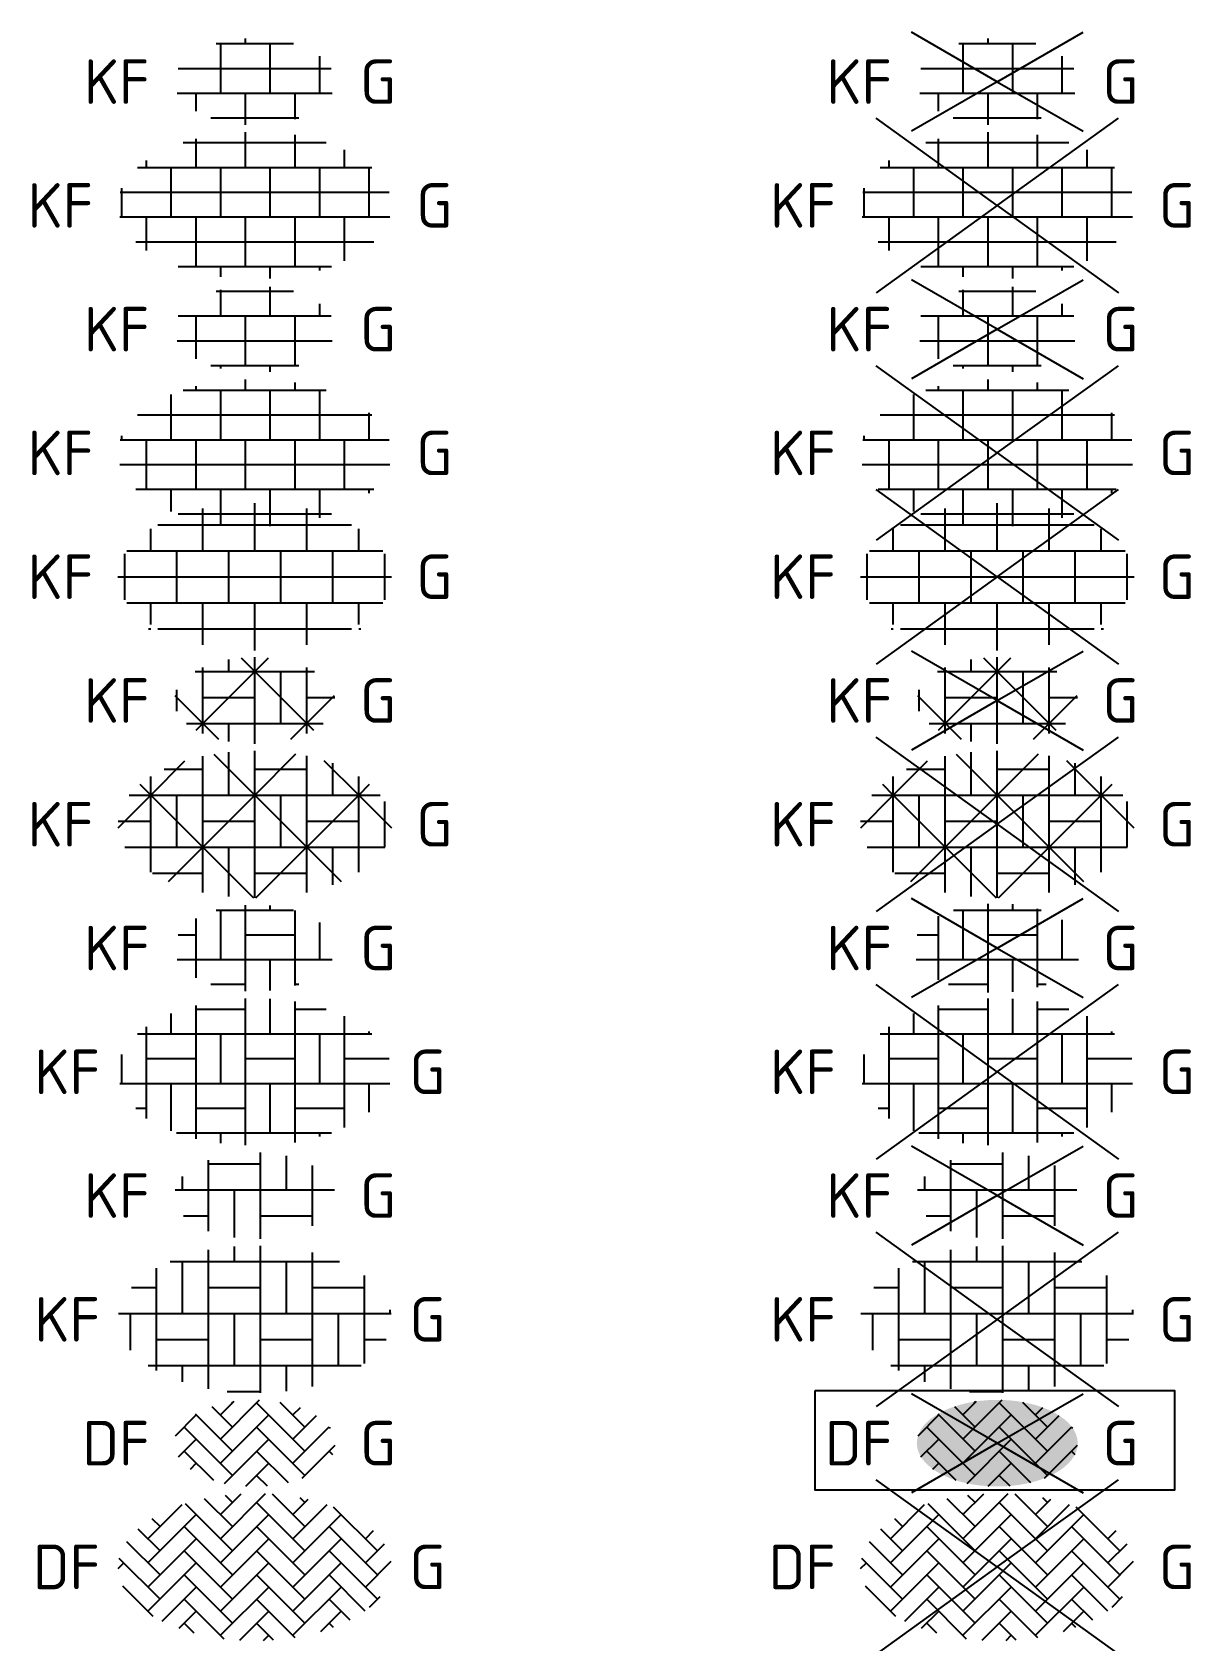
# Model space of a CAD drawing. Header units: metres. Extents: x -77 to 448, y 4806 to 5239.
# Drawn here: x -36.6 to -27.23, y 4880.4 to 4893.4 of the extents above; entities that cross this region are included whole.
import ezdxf
from ezdxf.enums import TextEntityAlignment as Align

# ---------------------------------------------------------------- set-up
doc = ezdxf.new("R2010")
doc.units = ezdxf.units.M
doc.layers.add('V-WE-VH-OPENVERHARDING_STRAATBAKSTEEN-S', color=90, linetype='Continuous', lineweight=25)
doc.styles.add('NLCS-ISO', font='NLCS-ISO.ttf')

# ---------------------------------------------------------------- blocks, each defined once
blk = doc.blocks.new('SVH-BSS_DIKFORMAAT_KEPER-SO')
for p, q in [((-2.043, 2.772), (-0.899, 1.629)), ((-1.387, 1.141), (0.436, 2.964)), ((-1.387, 2.117), (-0.545, 2.959)), ((-1.2, 2.905), (-0.899, 2.605)), ((0.077, 2.605), (2.028, 0.653)), ((0.707, 2.95), (2.028, 1.629)), ((1.54, 2.117), (2.162, 2.738)), ((1.825, 2.808), (2.028, 2.605)), ((-4.314, 1.141), (-2.935, 2.521)), ((-4.314, 0.165), (-2.363, 2.117)), ((-4.157, 1.959), (-3.827, 1.629)), ((-2.808, 2.562), (-0.899, 0.653)), ((-1.387, 0.165), (0.565, 2.117)), ((1.54, 1.141), (2.924, 2.524)), ((1.54, 0.165), (3.492, 2.117)), ((3.173, 2.435), (4.956, 0.653)), ((-4.72, 1.546), (-3.827, 0.653)), ((-2.851, 1.629), (-0.899, -0.323)), ((0.077, 1.629), (2.028, -0.323)), ((3.004, 1.629), (4.956, -0.323)), ((4.468, 1.141), (4.8, 1.473)), ((-5.182, 1.032), (-3.827, -0.323)), ((-4.314, -0.811), (-2.363, 1.141)), ((-2.851, 0.653), (-0.899, -1.299)), ((-1.387, -0.811), (0.565, 1.141)), ((0.077, 0.653), (2.028, -1.299)), ((1.54, -0.811), (3.492, 1.141)), ((3.004, 0.653), (4.956, -1.299)), ((4.468, 0.165), (5.242, 0.939)), ((-5.524, -0.068), (-5.29, 0.165)), ((-5.485, 0.359), (-3.827, -1.299)), ((-4.314, -1.787), (-2.363, 0.165)), ((-1.387, -1.787), (0.565, 0.165)), ((1.54, -1.787), (3.492, 0.165)), ((4.468, -0.811), (5.508, 0.23)), ((-2.851, -0.323), (-0.899, -2.275)), ((0.077, -0.323), (2.028, -2.275)), ((3.004, -0.323), (4.447, -1.766)), ((-5.342, -0.759), (-4.117, -1.984)), ((-5.307, -0.828), (-5.29, -0.811)), ((-3.741, -2.189), (-2.363, -0.811)), ((-2.851, -1.299), (-1.25, -2.899)), ((-1.387, -2.762), (0.565, -0.811)), ((0.077, -1.299), (1.626, -2.848)), ((1.54, -2.762), (3.492, -0.811)), ((3.004, -1.299), (3.843, -2.137)), ((4.636, -1.618), (5.061, -1.194)), ((-3.055, -2.479), (-2.363, -1.787)), ((-0.605, -2.956), (0.565, -1.787)), ((2.676, -2.603), (3.492, -1.787)), ((-2.851, -2.275), (-2.462, -2.663)), ((0.077, -2.275), (0.749, -2.947)), ((3.004, -2.275), (3.167, -2.438)), ((0.36, -2.967), (0.565, -2.762))]:
    blk.add_line(p, q)
at = {"style": 'NLCS-ISO'}
blk.add_attdef('FORMAAT', text='', height=1.8, dxfattribs=at).set_placement((-6.25, 0), align=Align.MIDDLE_RIGHT)
blk.add_attdef('KLEUR', text='', height=1.8, dxfattribs=at).set_placement((6.25, 0), align=Align.MIDDLE_LEFT)
at = {"style": 'NLCS-ISO', "flags": 1}
blk.add_attdef('FUNCTIE', text='', height=1.8, dxfattribs=at).set_placement((0, -3.5), align=Align.TOP_CENTER)
blk = doc.blocks.new('SVH-BSS_DIKFORMAAT_KEPER_KL-SO')
for p, q in [((-1.728, 1.482), (-0.899, 0.653)), ((-1.387, 0.165), (0.195, 1.747)), ((-1.387, 1.141), (-0.837, 1.691)), ((-0.945, 1.674), (-0.899, 1.629)), ((0.077, 1.629), (2.028, -0.323)), ((1.02, 1.662), (2.028, 0.653)), ((1.54, 1.141), (1.842, 1.442)), ((-3.201, 0.303), (-2.363, 1.141)), ((-2.851, 0.653), (-0.899, -1.299)), ((-2.401, 1.179), (-0.899, -0.323)), ((-1.387, -0.811), (0.565, 1.141)), ((0.077, 0.653), (2.028, -1.299)), ((1.54, 0.165), (2.496, 1.121)), ((1.54, -0.811), (3.011, 0.659)), ((3.004, 0.653), (3.044, 0.613)), ((-3.082, -0.555), (-2.363, 0.165)), ((-1.222, -1.622), (0.565, 0.165)), ((-2.851, -0.323), (-1.673, -1.5)), ((0.077, -0.323), (1.347, -1.593)), ((1.912, -1.415), (3.247, -0.08)), ((3.004, -0.323), (3.138, -0.456)), ((-2.601, -1.049), (-2.363, -0.811)), ((-0.364, -1.739), (0.565, -0.811)), ((0.077, -1.299), (0.507, -1.729))]:
    blk.add_line(p, q)
at = {"style": 'NLCS-ISO'}
blk.add_attdef('FORMAAT', text='', height=1.8, dxfattribs=at).set_placement((-4.25, 0), align=Align.MIDDLE_RIGHT)
blk.add_attdef('KLEUR', text='', height=1.8, dxfattribs=at).set_placement((4.25, 0), align=Align.MIDDLE_LEFT)
at = {"style": 'NLCS-ISO', "flags": 1}
blk.add_attdef('FUNCTIE', text='', height=1.8, dxfattribs=at).set_placement((0, -2.75), align=Align.TOP_CENTER)
blk = doc.blocks.new('SVH-BSS_KEIFORMAAT_BLOK_01-SO')
for p, q in [((-1.872, -2.799), (-1.872, 2.806)), ((-0.822, 2.336), (-0.822, 2.941)), ((0.228, -2.97), (0.228, 2.97)), ((2.328, -2.709), (2.328, 2.698)), ((-3.972, -2.068), (-3.972, 2.068)), ((-3.422, 2.336), (3.422, 2.336)), ((-2.922, 0.236), (-2.922, 2.336)), ((1.278, 0.236), (1.278, 2.336)), ((3.378, 2.336), (3.378, 2.354)), ((4.428, -1.779), (4.428, 1.779)), ((-4.983, 1.286), (-3.972, 1.286)), ((-1.872, 1.286), (0.228, 1.286)), ((2.328, 1.286), (4.428, 1.286)), ((-5.508, 0.236), (5.508, 0.236)), ((-5.022, -1.241), (-5.022, 0.236)), ((-0.822, -1.864), (-0.822, 0.236)), ((3.378, -1.864), (3.378, 0.236)), ((5.478, 0.236), (5.478, 0.386)), ((-3.972, -0.814), (-1.872, -0.814)), ((0.228, -0.814), (2.328, -0.814)), ((4.428, -0.814), (5.314, -0.814)), ((-4.305, -1.864), (4.305, -1.864)), ((-2.922, -2.525), (-2.922, -1.864)), ((1.278, -2.896), (1.278, -1.864)), ((-1.116, -2.914), (0.228, -2.914))]:
    blk.add_line(p, q)
at = {"style": 'NLCS-ISO'}
blk.add_attdef('FORMAAT', text='', height=1.8, dxfattribs=at).set_placement((-6.25, 0), align=Align.MIDDLE_RIGHT)
blk.add_attdef('KLEUR', text='', height=1.8, dxfattribs=at).set_placement((6.25, 0), align=Align.MIDDLE_LEFT)
at = {"style": 'NLCS-ISO', "flags": 1}
blk.add_attdef('FUNCTIE', text='', height=1.8, dxfattribs=at).set_placement((0, -3.5), align=Align.TOP_CENTER)
blk = doc.blocks.new('SVH-BSS_KEIFORMAAT_BLOK_01_KL-SO')
for p, q in [((-1.872, -1.431), (-1.872, 1.431)), ((0.228, -1.746), (0.228, 1.746)), ((1.278, 0.236), (1.278, 1.609)), ((-2.922, 0.236), (-2.922, 0.767)), ((-1.872, 1.286), (0.228, 1.286)), ((2.328, -1.221), (2.328, 1.221)), ((-3.22, 0.236), (3.22, 0.236)), ((-0.822, -1.693), (-0.822, 0.236)), ((-2.877, -0.814), (-1.872, -0.814)), ((0.228, -0.814), (2.328, -0.814))]:
    blk.add_line(p, q)
at = {"style": 'NLCS-ISO'}
blk.add_attdef('FORMAAT', text='', height=1.8, dxfattribs=at).set_placement((-4.25, 0), align=Align.MIDDLE_RIGHT)
blk.add_attdef('KLEUR', text='', height=1.8, dxfattribs=at).set_placement((4.25, 0), align=Align.MIDDLE_LEFT)
at = {"style": 'NLCS-ISO', "flags": 1}
blk.add_attdef('FUNCTIE', text='', height=1.8, dxfattribs=at).set_placement((0, -2.75), align=Align.TOP_CENTER)
blk = doc.blocks.new('SVH-BSS_KEIFORMAAT_BLOK_02-SO')
for p, q in [((-2.372, -2.699), (-2.372, 2.687)), ((-0.372, -2.966), (-0.372, 2.966)), ((0.628, 1.536), (0.628, 2.954)), ((1.628, -2.847), (1.628, 2.843)), ((-3.372, 1.536), (-3.372, 2.357)), ((-2.372, 2.536), (-0.372, 2.536)), ((1.628, 2.536), (2.89, 2.536)), ((3.628, -2.244), (3.628, 2.244)), ((-4.732, 1.536), (4.732, 1.536)), ((-4.372, -1.887), (-4.372, 1.819)), ((-1.372, -0.464), (-1.372, 1.536)), ((2.628, -0.464), (2.628, 1.536)), ((4.628, 1.536), (4.628, 1.625)), ((-5.372, -0.464), (-5.372, 0.696)), ((-4.372, 0.536), (-2.372, 0.536)), ((-0.372, 0.536), (1.628, 0.536)), ((3.628, 0.536), (5.435, 0.536)), ((-5.457, -0.464), (5.457, -0.464)), ((-3.372, -2.387), (-3.372, -0.464)), ((0.628, -2.464), (0.628, -0.464)), ((4.628, -1.625), (4.628, -0.464)), ((-4.809, -1.464), (-4.372, -1.464)), ((-2.372, -1.464), (-0.372, -1.464)), ((1.628, -1.464), (3.628, -1.464)), ((-3.164, -2.464), (3.095, -2.464)), ((-1.372, -2.884), (-1.372, -2.464)), ((2.628, -2.617), (2.628, -2.464))]:
    blk.add_line(p, q)
at = {"style": 'NLCS-ISO'}
blk.add_attdef('FORMAAT', text='', height=1.8, dxfattribs=at).set_placement((-6.25, 0), align=Align.MIDDLE_RIGHT)
blk.add_attdef('KLEUR', text='', height=1.8, dxfattribs=at).set_placement((6.25, 0), align=Align.MIDDLE_LEFT)
at = {"style": 'NLCS-ISO', "flags": 1}
blk.add_attdef('FUNCTIE', text='', height=1.8, dxfattribs=at).set_placement((0, -3.975), align=Align.TOP_CENTER)
blk = doc.blocks.new('SVH-BSS_KEIFORMAAT_BLOK_02_KL-SO')
for p, q in [((-1.559, 1.536), (1.559, 1.536)), ((-1.372, -0.464), (-1.372, 1.536)), ((-0.372, -1.739), (-0.372, 1.739)), ((0.628, 1.536), (0.628, 1.717)), ((1.628, -1.514), (1.628, 1.514)), ((-2.372, -1.197), (-2.372, 1.197)), ((2.628, -0.464), (2.628, 1.029)), ((-3.094, 0.536), (-2.372, 0.536)), ((-0.372, 0.536), (1.628, 0.536)), ((-3.133, -0.464), (3.133, -0.464)), ((0.628, -1.717), (0.628, -0.464)), ((-1.779, -1.464), (-0.372, -1.464)), ((1.628, -1.464), (1.779, -1.464))]:
    blk.add_line(p, q)
at = {"style": 'NLCS-ISO'}
blk.add_attdef('FORMAAT', text='', height=1.8, dxfattribs=at).set_placement((-4.25, 0), align=Align.MIDDLE_RIGHT)
blk.add_attdef('KLEUR', text='', height=1.8, dxfattribs=at).set_placement((4.25, 0), align=Align.MIDDLE_LEFT)
at = {"style": 'NLCS-ISO', "flags": 1}
blk.add_attdef('FUNCTIE', text='', height=1.8, dxfattribs=at).set_placement((0, -2.75), align=Align.TOP_CENTER)
blk = doc.blocks.new('SVH-BSS_KEIFORMAAT_BLOK_STREEP-SO')
for p, q in [((-2.1, 1.178), (-2.1, 2.752)), ((-1.659, 2.838), (0, 1.178)), ((-1.05, 1.178), (-1.05, 2.921)), ((0, 1.178), (0, 2.975)), ((0, 1.178), (1.665, 2.843)), ((2.1, 1.178), (2.1, 2.763)), ((-4.2, 1.178), (-2.82, 2.558)), ((-3.661, 2.228), (-2.1, 2.228)), ((0, 2.228), (2.1, 2.228)), ((2.797, 2.581), (4.2, 1.178)), ((3.15, 1.178), (3.15, 2.466)), ((-4.638, 1.616), (-4.2, 1.178)), ((-4.2, 1.178), (-4.2, 1.933)), ((4.2, 1.178), (4.2, 1.933)), ((4.2, 1.178), (4.638, 1.616)), ((-5.519, -0.141), (-4.2, 1.178)), ((-5.073, 1.178), (-4.2, 1.178)), ((-4.2, -1.933), (-4.2, 1.178)), ((-4.2, 1.178), (-0.047, -2.975)), ((-4.2, 1.178), (0, 1.178)), ((-3.486, -2.308), (0, 1.178)), ((-3.15, -0.922), (-3.15, 1.178)), ((-2.1, -2.752), (-2.1, 1.178)), ((0, -2.975), (0, 1.178)), ((0, 1.178), (3.486, -2.308)), ((0, 1.178), (4.2, 1.178)), ((0.047, -2.975), (4.2, 1.178)), ((1.05, -0.922), (1.05, 1.178)), ((2.1, -2.752), (2.1, 1.178)), ((4.2, -1.933), (4.2, 1.178)), ((4.2, 1.178), (5.519, -0.141)), ((4.2, 1.178), (5.073, 1.178)), ((5.25, -0.922), (5.25, 0.927)), ((-5.52, 0.128), (-4.2, 0.128)), ((-2.1, 0.128), (0, 0.128)), ((2.1, 0.128), (4.2, 0.128)), ((-5.253, -0.922), (-4.2, -0.922)), ((-5.25, -0.927), (-5.25, -0.922)), ((-4.2, -0.922), (0, -0.922)), ((-1.05, -2.921), (-1.05, -0.922)), ((0, -0.922), (4.2, -0.922)), ((3.15, -2.444), (3.15, -0.922)), ((4.2, -0.922), (5.253, -0.922)), ((-4.137, -1.972), (-2.1, -1.972)), ((0, -1.972), (2.1, -1.972))]:
    blk.add_line(p, q)
at = {"style": 'NLCS-ISO'}
blk.add_attdef('FORMAAT', text='', height=1.8, dxfattribs=at).set_placement((-6.525, 0), align=Align.MIDDLE_RIGHT)
blk.add_attdef('KLEUR', text='', height=1.8, dxfattribs=at).set_placement((6.525, 0), align=Align.MIDDLE_LEFT)
at = {"style": 'NLCS-ISO', "flags": 1}
blk.add_attdef('FUNCTIE', text='', height=1.8, dxfattribs=at).set_placement((0, -3.975), align=Align.TOP_CENTER)
blk = doc.blocks.new('SVH-BSS_KEIFORMAAT_BLOK_STREEP_KL-SO')
for p, q in [((-2.1, 1.174), (-2.1, 1.336)), ((-1.05, 1.174), (-1.05, 1.656)), ((-0.552, 1.726), (0, 1.174)), ((0, 1.174), (0, 1.75)), ((0, 1.174), (0.552, 1.726)), ((2.1, 1.174), (2.1, 1.336)), ((-2.409, 1.174), (0, 1.174)), ((-2.371, -1.197), (0, 1.174)), ((-2.1, -1.336), (-2.1, 1.174)), ((0, -1.75), (0, 1.174)), ((0, 1.174), (2.371, -1.197)), ((0, 1.174), (2.409, 1.174)), ((1.05, -0.926), (1.05, 1.174)), ((2.1, -1.336), (2.1, 1.174)), ((-3.228, 0.203), (-1.463, -1.563)), ((-3.15, -0.431), (-3.15, 0.431)), ((-2.1, 0.124), (0, 0.124)), ((1.463, -1.563), (3.228, 0.203)), ((2.1, 0.124), (3.242, 0.124)), ((-2.758, -0.926), (0, -0.926)), ((-1.05, -1.656), (-1.05, -0.926)), ((0, -0.926), (2.758, -0.926))]:
    blk.add_line(p, q)
at = {"style": 'NLCS-ISO'}
blk.add_attdef('FORMAAT', text='', height=1.8, dxfattribs=at).set_placement((-4.25, 0), align=Align.MIDDLE_RIGHT)
blk.add_attdef('KLEUR', text='', height=1.8, dxfattribs=at).set_placement((4.25, 0), align=Align.MIDDLE_LEFT)
at = {"style": 'NLCS-ISO', "flags": 1}
blk.add_attdef('FUNCTIE', text='', height=1.8, dxfattribs=at).set_placement((0, -2.75), align=Align.TOP_CENTER)
blk = doc.blocks.new('SVH-BSS_KEIFORMAAT_DUBBEL-SO')
for p, q in [((-2.1, 1.05), (-2.1, 2.752)), ((0, 1.05), (0, 2.975)), ((2.1, 1.05), (2.1, 2.752)), ((-3.914, 2.1), (0, 2.1)), ((0, 2.1), (3.914, 2.1)), ((-4.2, 1.05), (-4.2, 1.933)), ((4.2, 1.05), (4.2, 1.933)), ((-5.25, -0.927), (-5.25, 0.927)), ((-5.169, 1.05), (-4.2, 1.05)), ((-4.2, 1.05), (0, 1.05)), ((-3.15, -1.05), (-3.15, 1.05)), ((-1.05, -1.05), (-1.05, 1.05)), ((0, 1.05), (4.2, 1.05)), ((1.05, -1.05), (1.05, 1.05)), ((3.15, -1.05), (3.15, 1.05)), ((4.2, 1.05), (5.169, 1.05)), ((5.25, -0.927), (5.25, 0.927)), ((-5.525, 0), (-4.2, 0)), ((-4.2, 0), (0, 0)), ((0, 0), (4.2, 0)), ((4.2, 0), (5.525, 0)), ((-5.169, -1.05), (-4.2, -1.05)), ((-4.2, -1.933), (-4.2, -1.05)), ((-4.2, -1.05), (0, -1.05)), ((-2.1, -2.752), (-2.1, -1.05)), ((0, -2.975), (0, -1.05)), ((0, -1.05), (4.2, -1.05)), ((2.1, -2.752), (2.1, -1.05)), ((4.2, -1.933), (4.2, -1.05)), ((4.2, -1.05), (5.169, -1.05)), ((-4.29, -2.1), (-4.2, -2.1)), ((-3.914, -2.1), (0, -2.1)), ((0, -2.1), (3.914, -2.1)), ((4.2, -2.1), (4.292, -2.1))]:
    blk.add_line(p, q)
at = {"style": 'NLCS-ISO'}
blk.add_attdef('FORMAAT', text='', height=1.8, dxfattribs=at).set_placement((-6.525, 0), align=Align.MIDDLE_RIGHT)
blk.add_attdef('KLEUR', text='', height=1.8, dxfattribs=at).set_placement((6.525, 0), align=Align.MIDDLE_LEFT)
at = {"style": 'NLCS-ISO', "flags": 1}
blk.add_attdef('FUNCTIE', text='', height=1.8, dxfattribs=at).set_placement((0, -3.975), align=Align.TOP_CENTER)
blk = doc.blocks.new('SVH-BSS_KEIFORMAAT_DUBBEL_01-SO')
for p, q in [((-2.372, 2.536), (-2.372, 2.699)), ((-0.372, 2.536), (-0.372, 2.966)), ((1.628, 2.536), (1.628, 2.847)), ((-3.372, 0.536), (-3.372, 2.357)), ((-2.89, 2.536), (2.89, 2.536)), ((-1.372, 0.536), (-1.372, 2.536)), ((0.628, 0.536), (0.628, 2.536)), ((2.628, 0.536), (2.628, 2.536)), ((-4.732, 1.536), (4.732, 1.536)), ((4.628, 0.536), (4.628, 1.625)), ((-5.372, 0.536), (-5.372, 0.696)), ((-5.435, 0.536), (5.435, 0.536)), ((-4.372, -1.464), (-4.372, 0.536)), ((-2.372, -1.464), (-2.372, 0.536)), ((-0.372, -1.464), (-0.372, 0.536)), ((1.628, -1.464), (1.628, 0.536)), ((3.628, -1.464), (3.628, 0.536)), ((-5.457, -0.464), (5.457, -0.464)), ((-4.809, -1.464), (4.809, -1.464)), ((-3.372, -2.357), (-3.372, -1.464)), ((-1.372, -2.884), (-1.372, -1.464)), ((0.628, -2.954), (0.628, -1.464)), ((2.628, -2.617), (2.628, -1.464)), ((4.628, -1.625), (4.628, -1.464)), ((-3.095, -2.464), (3.095, -2.464))]:
    blk.add_line(p, q)
at = {"style": 'NLCS-ISO'}
blk.add_attdef('FORMAAT', text='', height=1.8, dxfattribs=at).set_placement((-6.525, 0), align=Align.MIDDLE_RIGHT)
blk.add_attdef('KLEUR', text='', height=1.8, dxfattribs=at).set_placement((6.525, 0), align=Align.MIDDLE_LEFT)
at = {"style": 'NLCS-ISO', "flags": 1}
blk.add_attdef('FUNCTIE', text='', height=1.8, dxfattribs=at).set_placement((0, -3.975), align=Align.TOP_CENTER)
blk = doc.blocks.new('SVH-BSS_KEIFORMAAT_DUBBEL_01_KL-SO')
for p, q in [((-1.559, 1.536), (1.559, 1.536)), ((-1.372, 0.536), (-1.372, 1.587)), ((0.628, 0.536), (0.628, 1.717)), ((2.628, 0.536), (2.628, 1.029)), ((-3.094, 0.536), (3.094, 0.536)), ((-2.372, -1.197), (-2.372, 0.536)), ((-0.372, -1.464), (-0.372, 0.536)), ((1.628, -1.464), (1.628, 0.536)), ((-3.133, -0.464), (3.133, -0.464)), ((-1.779, -1.464), (1.779, -1.464)), ((-1.372, -1.587), (-1.372, -1.464)), ((0.628, -1.717), (0.628, -1.464))]:
    blk.add_line(p, q)
at = {"style": 'NLCS-ISO'}
blk.add_attdef('FORMAAT', text='', height=1.8, dxfattribs=at).set_placement((-4.25, 0), align=Align.MIDDLE_RIGHT)
blk.add_attdef('KLEUR', text='', height=1.8, dxfattribs=at).set_placement((4.25, 0), align=Align.MIDDLE_LEFT)
at = {"style": 'NLCS-ISO', "flags": 1}
blk.add_attdef('FUNCTIE', text='', height=1.8, dxfattribs=at).set_placement((0, -2.75), align=Align.TOP_CENTER)
blk = doc.blocks.new('SVH-BSS_KEIFORMAAT_DUBBEL_02-SO')
for p, q in [((-2.372, 1.536), (-2.372, 2.687)), ((-0.372, 1.536), (-0.372, 2.966)), ((1.628, 1.536), (1.628, 2.847)), ((-2.89, 2.536), (2.89, 2.536)), ((3.628, 1.536), (3.628, 2.244)), ((-4.732, 1.536), (4.732, 1.536)), ((-4.372, 1.536), (-4.372, 1.819)), ((-3.372, -0.464), (-3.372, 1.536)), ((-1.372, -0.464), (-1.372, 1.536)), ((0.628, -0.464), (0.628, 1.536)), ((2.628, -0.464), (2.628, 1.536)), ((4.628, -0.464), (4.628, 1.536)), ((-5.372, -0.464), (-5.372, 0.696)), ((-5.435, 0.536), (5.435, 0.536)), ((-5.457, -0.464), (5.457, -0.464)), ((-4.372, -1.819), (-4.372, -0.464)), ((-2.372, -2.464), (-2.372, -0.464)), ((-0.372, -2.464), (-0.372, -0.464)), ((1.628, -2.464), (1.628, -0.464)), ((3.628, -2.244), (3.628, -0.464)), ((-4.809, -1.464), (4.809, -1.464)), ((-3.095, -2.464), (3.095, -2.464)), ((-1.372, -2.884), (-1.372, -2.464)), ((0.628, -2.954), (0.628, -2.464)), ((2.628, -2.633), (2.628, -2.464))]:
    blk.add_line(p, q)
at = {"style": 'NLCS-ISO'}
blk.add_attdef('FORMAAT', text='', height=1.8, dxfattribs=at).set_placement((-6.525, 0), align=Align.MIDDLE_RIGHT)
blk.add_attdef('KLEUR', text='', height=1.8, dxfattribs=at).set_placement((6.525, 0), align=Align.MIDDLE_LEFT)
at = {"style": 'NLCS-ISO', "flags": 1}
blk.add_attdef('FUNCTIE', text='', height=1.8, dxfattribs=at).set_placement((0, -3.975), align=Align.TOP_CENTER)
blk = doc.blocks.new('SVH-BSS_KEIFORMAAT_DUBBEL_02_KL-SO')
for p, q in [((-1.559, 1.536), (1.559, 1.536)), ((-1.372, -0.464), (-1.372, 1.536)), ((-0.372, 1.536), (-0.372, 1.739)), ((0.628, -0.464), (0.628, 1.536)), ((2.628, -0.464), (2.628, 1.029)), ((-3.094, 0.536), (3.094, 0.536)), ((-3.133, -0.464), (3.133, -0.464)), ((-2.372, -1.197), (-2.372, -0.464)), ((-0.372, -1.739), (-0.372, -0.464)), ((1.628, -1.514), (1.628, -0.464)), ((-1.779, -1.464), (1.779, -1.464))]:
    blk.add_line(p, q)
at = {"style": 'NLCS-ISO'}
blk.add_attdef('FORMAAT', text='', height=1.8, dxfattribs=at).set_placement((-4.25, 0), align=Align.MIDDLE_RIGHT)
blk.add_attdef('KLEUR', text='', height=1.8, dxfattribs=at).set_placement((4.25, 0), align=Align.MIDDLE_LEFT)
at = {"style": 'NLCS-ISO', "flags": 1}
blk.add_attdef('FUNCTIE', text='', height=1.8, dxfattribs=at).set_placement((0, -2.75), align=Align.TOP_CENTER)
blk = doc.blocks.new('V-SVH-BSS_DIKFORMAAT_KEPER-SO')
for p, q in [((0, 0), (-4.895, 3.524)), ((0, 0), (4.895, 3.524)), ((-2.043, 2.772), (-0.899, 1.629)), ((-1.387, 1.141), (0.436, 2.964)), ((-1.387, 2.117), (-0.545, 2.959)), ((-1.2, 2.905), (-0.899, 2.605)), ((0.077, 2.605), (2.028, 0.653)), ((0.707, 2.95), (2.028, 1.629)), ((1.54, 2.117), (2.162, 2.738)), ((1.825, 2.808), (2.028, 2.605)), ((-4.314, 1.141), (-2.935, 2.521)), ((-4.314, 0.165), (-2.363, 2.117)), ((-4.157, 1.959), (-3.827, 1.629)), ((-2.808, 2.562), (-0.899, 0.653)), ((-1.387, 0.165), (0.565, 2.117)), ((1.54, 1.141), (2.924, 2.524)), ((1.54, 0.165), (3.492, 2.117)), ((3.173, 2.435), (4.956, 0.653)), ((-4.72, 1.546), (-3.827, 0.653)), ((-2.851, 1.629), (-0.899, -0.323)), ((0.077, 1.629), (2.028, -0.323)), ((3.004, 1.629), (4.956, -0.323)), ((4.468, 1.141), (4.8, 1.473)), ((-5.182, 1.032), (-3.827, -0.323)), ((-4.314, -0.811), (-2.363, 1.141)), ((-2.851, 0.653), (-0.899, -1.299)), ((-1.387, -0.811), (0.565, 1.141)), ((0.077, 0.653), (2.028, -1.299)), ((1.54, -0.811), (3.492, 1.141)), ((3.004, 0.653), (4.956, -1.299)), ((4.468, 0.165), (5.242, 0.939)), ((-5.524, -0.068), (-5.29, 0.165)), ((-5.485, 0.359), (-3.827, -1.299)), ((0, 0), (-4.895, -3.524)), ((-4.314, -1.787), (-2.363, 0.165)), ((-1.387, -1.787), (0.565, 0.165)), ((0, 0), (4.895, -3.524)), ((1.54, -1.787), (3.492, 0.165)), ((4.468, -0.811), (5.508, 0.23)), ((-2.851, -0.323), (-0.899, -2.275)), ((0.077, -0.323), (2.028, -2.275)), ((3.004, -0.323), (4.447, -1.766)), ((-5.342, -0.759), (-4.117, -1.984)), ((-5.307, -0.828), (-5.29, -0.811)), ((-3.741, -2.189), (-2.363, -0.811)), ((-2.851, -1.299), (-1.25, -2.899)), ((-1.387, -2.762), (0.565, -0.811)), ((0.077, -1.299), (1.626, -2.848)), ((1.54, -2.762), (3.492, -0.811)), ((3.004, -1.299), (3.843, -2.137)), ((4.636, -1.618), (5.061, -1.194)), ((-3.055, -2.479), (-2.363, -1.787)), ((-0.605, -2.956), (0.565, -1.787)), ((2.676, -2.603), (3.492, -1.787)), ((-2.851, -2.275), (-2.462, -2.663)), ((0.077, -2.275), (0.749, -2.947)), ((3.004, -2.275), (3.167, -2.438)), ((0.36, -2.967), (0.565, -2.762))]:
    blk.add_line(p, q)
at = {"style": 'NLCS-ISO'}
blk.add_attdef('FORMAAT', text='', height=1.8, dxfattribs=at).set_placement((-6.525, 0), align=Align.MIDDLE_RIGHT)
blk.add_attdef('KLEUR', text='', height=1.8, dxfattribs=at).set_placement((6.525, 0), align=Align.MIDDLE_LEFT)
at = {"style": 'NLCS-ISO', "flags": 1}
blk.add_attdef('FUNCTIE', text='', height=1.8, dxfattribs=at).set_placement((0, -3.975), align=Align.TOP_CENTER)
blk = doc.blocks.new('V-SVH-BSS_DIKFORMAAT_KEPER_KL-SO')
h = blk.add_hatch(color=254)
edge = h.paths.add_edge_path()
edge.add_ellipse((0, 0), major_axis=(3.25, 0), ratio=0.538462, start_angle=0, end_angle=360)
for p, q in [((0, 0), (-3.464, 2)), ((0, 0), (3.464, 2)), ((-1.728, 1.482), (-0.899, 0.653)), ((-1.387, 0.165), (0.195, 1.747)), ((-1.387, 1.141), (-0.837, 1.691)), ((-0.945, 1.674), (-0.899, 1.629)), ((0.077, 1.629), (2.028, -0.323)), ((1.02, 1.662), (2.028, 0.653)), ((1.54, 1.141), (1.842, 1.442)), ((-3.201, 0.303), (-2.363, 1.141)), ((-2.851, 0.653), (-0.899, -1.299)), ((-2.401, 1.179), (-0.899, -0.323)), ((-1.387, -0.811), (0.565, 1.141)), ((0.077, 0.653), (2.028, -1.299)), ((1.54, 0.165), (2.496, 1.121)), ((1.54, -0.811), (3.011, 0.659)), ((3.004, 0.653), (3.044, 0.613)), ((0, 0), (-3.464, -2)), ((-3.082, -0.555), (-2.363, 0.165)), ((-1.222, -1.622), (0.565, 0.165)), ((0, 0), (3.464, -2)), ((-2.851, -0.323), (-1.673, -1.5)), ((0.077, -0.323), (1.347, -1.593)), ((1.912, -1.415), (3.247, -0.08)), ((3.004, -0.323), (3.138, -0.456)), ((-2.601, -1.049), (-2.363, -0.811)), ((-0.364, -1.739), (0.565, -0.811)), ((0.077, -1.299), (0.507, -1.729))]:
    blk.add_line(p, q)
at = {"style": 'NLCS-ISO'}
blk.add_attdef('FORMAAT', text='', height=1.8, dxfattribs=at).set_placement((-4.25, 0), align=Align.MIDDLE_RIGHT)
blk.add_attdef('KLEUR', text='', height=1.8, dxfattribs=at).set_placement((4.25, 0), align=Align.MIDDLE_LEFT)
at = {"style": 'NLCS-ISO', "flags": 1}
blk.add_attdef('FUNCTIE', text='', height=1.8, dxfattribs=at).set_placement((0, -2.75), align=Align.TOP_CENTER)
blk = doc.blocks.new('V-SVH-BSS_KEIFORMAAT_BLOK_01-SO')
for p, q in [((0, 0), (-4.895, 3.524)), ((0, 0), (4.895, 3.524)), ((-1.872, -2.799), (-1.872, 2.806)), ((-0.822, 2.336), (-0.822, 2.941)), ((0.228, -2.97), (0.228, 2.97)), ((2.328, -2.709), (2.328, 2.698)), ((-3.972, -2.068), (-3.972, 2.068)), ((-3.422, 2.336), (3.422, 2.336)), ((-2.922, 0.236), (-2.922, 2.336)), ((1.278, 0.236), (1.278, 2.336)), ((3.378, 2.336), (3.378, 2.354)), ((4.428, -1.779), (4.428, 1.779)), ((-4.983, 1.286), (-3.972, 1.286)), ((-1.872, 1.286), (0.228, 1.286)), ((2.328, 1.286), (4.428, 1.286)), ((-5.508, 0.236), (5.508, 0.236)), ((-5.022, -1.241), (-5.022, 0.236)), ((0, 0), (-4.895, -3.524)), ((-0.822, -1.864), (-0.822, 0.236)), ((0, 0), (4.895, -3.524)), ((3.378, -1.864), (3.378, 0.236)), ((5.478, 0.236), (5.478, 0.386)), ((-3.972, -0.814), (-1.872, -0.814)), ((0.228, -0.814), (2.328, -0.814)), ((4.428, -0.814), (5.314, -0.814)), ((-4.305, -1.864), (4.305, -1.864)), ((-2.922, -2.525), (-2.922, -1.864)), ((1.278, -2.896), (1.278, -1.864)), ((-1.116, -2.914), (0.228, -2.914))]:
    blk.add_line(p, q)
at = {"style": 'NLCS-ISO'}
blk.add_attdef('FORMAAT', text='', height=1.8, dxfattribs=at).set_placement((-6.525, 0), align=Align.MIDDLE_RIGHT)
blk.add_attdef('KLEUR', text='', height=1.8, dxfattribs=at).set_placement((6.525, 0), align=Align.MIDDLE_LEFT)
at = {"style": 'NLCS-ISO', "flags": 1}
blk.add_attdef('FUNCTIE', text='', height=1.8, dxfattribs=at).set_placement((0, -3.975), align=Align.TOP_CENTER)
blk = doc.blocks.new('V-SVH-BSS_KEIFORMAAT_BLOK_01_KL-SO')
for p, q in [((0, 0), (-3.464, 2)), ((0, 0), (3.464, 2)), ((-1.872, -1.431), (-1.872, 1.431)), ((0.228, -1.746), (0.228, 1.746)), ((1.278, 0.236), (1.278, 1.609)), ((-2.922, 0.236), (-2.922, 0.767)), ((-1.872, 1.286), (0.228, 1.286)), ((2.328, -1.221), (2.328, 1.221)), ((0, 0), (-3.464, -2)), ((-3.22, 0.236), (3.22, 0.236)), ((-0.822, -1.693), (-0.822, 0.236)), ((0, 0), (3.464, -2)), ((-2.877, -0.814), (-1.872, -0.814)), ((0.228, -0.814), (2.328, -0.814))]:
    blk.add_line(p, q)
at = {"style": 'NLCS-ISO'}
blk.add_attdef('FORMAAT', text='', height=1.8, dxfattribs=at).set_placement((-4.25, 0), align=Align.MIDDLE_RIGHT)
blk.add_attdef('KLEUR', text='', height=1.8, dxfattribs=at).set_placement((4.25, 0), align=Align.MIDDLE_LEFT)
at = {"style": 'NLCS-ISO', "flags": 1}
blk.add_attdef('FUNCTIE', text='', height=1.8, dxfattribs=at).set_placement((0, -2.75), align=Align.TOP_CENTER)
blk = doc.blocks.new('V-SVH-BSS_KEIFORMAAT_BLOK_02-SO')
for p, q in [((0, 0), (-4.895, 3.524)), ((0, 0), (4.895, 3.524)), ((-2.372, -2.699), (-2.372, 2.687)), ((-0.372, -2.966), (-0.372, 2.966)), ((0.628, 1.536), (0.628, 2.954)), ((1.628, -2.847), (1.628, 2.843)), ((-3.372, 1.536), (-3.372, 2.357)), ((-2.372, 2.536), (-0.372, 2.536)), ((1.628, 2.536), (2.89, 2.536)), ((3.628, -2.244), (3.628, 2.244)), ((-4.732, 1.536), (4.732, 1.536)), ((-4.372, -1.887), (-4.372, 1.819)), ((-1.372, -0.464), (-1.372, 1.536)), ((2.628, -0.464), (2.628, 1.536)), ((4.628, 1.536), (4.628, 1.625)), ((-5.372, -0.464), (-5.372, 0.696)), ((0, 0), (-4.895, -3.524)), ((-4.372, 0.536), (-2.372, 0.536)), ((-0.372, 0.536), (1.628, 0.536)), ((0, 0), (4.895, -3.524)), ((3.628, 0.536), (5.435, 0.536)), ((-5.457, -0.464), (5.457, -0.464)), ((-3.372, -2.387), (-3.372, -0.464)), ((0.628, -2.464), (0.628, -0.464)), ((4.628, -1.625), (4.628, -0.464)), ((-4.809, -1.464), (-4.372, -1.464)), ((-2.372, -1.464), (-0.372, -1.464)), ((1.628, -1.464), (3.628, -1.464)), ((-3.164, -2.464), (3.095, -2.464)), ((-1.372, -2.884), (-1.372, -2.464)), ((2.628, -2.617), (2.628, -2.464))]:
    blk.add_line(p, q)
at = {"style": 'NLCS-ISO'}
blk.add_attdef('FORMAAT', text='', height=1.8, dxfattribs=at).set_placement((-6.525, 0), align=Align.MIDDLE_RIGHT)
blk.add_attdef('KLEUR', text='', height=1.8, dxfattribs=at).set_placement((6.525, 0), align=Align.MIDDLE_LEFT)
at = {"style": 'NLCS-ISO', "flags": 1}
blk.add_attdef('FUNCTIE', text='', height=1.8, dxfattribs=at).set_placement((0, -3.975), align=Align.TOP_CENTER)
blk = doc.blocks.new('V-SVH-BSS_KEIFORMAAT_BLOK_02_KL-SO')
for p, q in [((0, 0), (-3.464, 2)), ((0, 0), (3.464, 2)), ((-1.771, 1.536), (1.771, 1.536)), ((-1.372, -0.464), (-1.372, 1.536)), ((-0.372, -1.789), (-0.372, 1.789)), ((0.628, 1.536), (0.628, 1.769)), ((1.628, -1.579), (1.628, 1.579)), ((-2.372, -1.288), (-2.372, 1.288)), ((2.628, -0.464), (2.628, 1.139)), ((0, 0), (-3.464, -2)), ((-3.241, 0.536), (-2.372, 0.536)), ((-0.372, 0.536), (1.628, 0.536)), ((0, 0), (3.464, -2)), ((-3.28, -0.464), (3.28, -0.464)), ((0.628, -1.769), (0.628, -0.464)), ((-1.974, -1.464), (-0.372, -1.464)), ((1.628, -1.464), (1.974, -1.464))]:
    blk.add_line(p, q)
at = {"style": 'NLCS-ISO'}
blk.add_attdef('FORMAAT', text='', height=1.8, dxfattribs=at).set_placement((-4.25, 0), align=Align.MIDDLE_RIGHT)
blk.add_attdef('KLEUR', text='', height=1.8, dxfattribs=at).set_placement((4.25, 0), align=Align.MIDDLE_LEFT)
at = {"style": 'NLCS-ISO', "flags": 1}
blk.add_attdef('FUNCTIE', text='', height=1.8, dxfattribs=at).set_placement((0, -2.75), align=Align.TOP_CENTER)
blk = doc.blocks.new('V-SVH-BSS_KEIFORMAAT_BLOK_STREEP-SO')
for p, q in [((0, 0), (-4.895, 3.524)), ((0, 0), (4.895, 3.524)), ((-2.1, 1.178), (-2.1, 2.752)), ((-1.659, 2.838), (0, 1.178)), ((-1.05, 1.178), (-1.05, 2.921)), ((0, 1.178), (0, 2.975)), ((0, 1.178), (1.665, 2.843)), ((2.1, 1.178), (2.1, 2.763)), ((-4.2, 1.178), (-2.82, 2.558)), ((-3.661, 2.228), (-2.1, 2.228)), ((0, 2.228), (2.1, 2.228)), ((2.797, 2.581), (4.2, 1.178)), ((3.15, 1.178), (3.15, 2.466)), ((-4.638, 1.616), (-4.2, 1.178)), ((-4.2, 1.178), (-4.2, 1.933)), ((4.2, 1.178), (4.2, 1.933)), ((4.2, 1.178), (4.638, 1.616)), ((-5.519, -0.141), (-4.2, 1.178)), ((-5.073, 1.178), (-4.2, 1.178)), ((-4.2, -1.933), (-4.2, 1.178)), ((-4.2, 1.178), (-0.047, -2.975)), ((-4.2, 1.178), (0, 1.178)), ((-3.486, -2.308), (0, 1.178)), ((-3.15, -0.922), (-3.15, 1.178)), ((-2.1, -2.752), (-2.1, 1.178)), ((0, -2.975), (0, 1.178)), ((0, 1.178), (3.486, -2.308)), ((0, 1.178), (4.2, 1.178)), ((0.047, -2.975), (4.2, 1.178)), ((1.05, -0.922), (1.05, 1.178)), ((2.1, -2.752), (2.1, 1.178)), ((4.2, -1.933), (4.2, 1.178)), ((4.2, 1.178), (5.519, -0.141)), ((4.2, 1.178), (5.073, 1.178)), ((5.25, -0.922), (5.25, 0.927)), ((-5.52, 0.128), (-4.2, 0.128)), ((0, 0), (-4.895, -3.524)), ((-2.1, 0.128), (0, 0.128)), ((0, 0), (4.895, -3.524)), ((2.1, 0.128), (4.2, 0.128)), ((-5.253, -0.922), (-4.2, -0.922)), ((-5.25, -0.927), (-5.25, -0.922)), ((-4.2, -0.922), (0, -0.922)), ((-1.05, -2.921), (-1.05, -0.922)), ((0, -0.922), (4.2, -0.922)), ((3.15, -2.444), (3.15, -0.922)), ((4.2, -0.922), (5.253, -0.922)), ((-4.137, -1.972), (-2.1, -1.972)), ((0, -1.972), (2.1, -1.972))]:
    blk.add_line(p, q)
at = {"style": 'NLCS-ISO'}
blk.add_attdef('FORMAAT', text='', height=1.8, dxfattribs=at).set_placement((-6.525, 0), align=Align.MIDDLE_RIGHT)
blk.add_attdef('KLEUR', text='', height=1.8, dxfattribs=at).set_placement((6.525, 0), align=Align.MIDDLE_LEFT)
at = {"style": 'NLCS-ISO', "flags": 1}
blk.add_attdef('FUNCTIE', text='', height=1.8, dxfattribs=at).set_placement((0, -3.975), align=Align.TOP_CENTER)
blk = doc.blocks.new('V-SVH-BSS_KEIFORMAAT_BLOK_STREEP_KL-SO')
for p, q in [((0, 0), (-3.464, 2)), ((0, 0), (3.464, 2)), ((-2.1, 1.174), (-2.1, 1.336)), ((-1.05, 1.174), (-1.05, 1.656)), ((-0.552, 1.726), (0, 1.174)), ((0, 1.174), (0, 1.75)), ((0, 1.174), (0.552, 1.726)), ((2.1, 1.174), (2.1, 1.336)), ((-2.409, 1.174), (0, 1.174)), ((-2.371, -1.197), (0, 1.174)), ((-2.1, -1.336), (-2.1, 1.174)), ((0, -1.75), (0, 1.174)), ((0, 1.174), (2.371, -1.197)), ((0, 1.174), (2.409, 1.174)), ((1.05, -0.926), (1.05, 1.174)), ((2.1, -1.336), (2.1, 1.174)), ((0, 0), (-3.464, -2)), ((-3.228, 0.203), (-1.463, -1.563)), ((-3.15, -0.431), (-3.15, 0.431)), ((-2.1, 0.124), (0, 0.124)), ((0, 0), (3.464, -2)), ((1.463, -1.563), (3.228, 0.203)), ((2.1, 0.124), (3.242, 0.124)), ((-2.758, -0.926), (0, -0.926)), ((-1.05, -1.656), (-1.05, -0.926)), ((0, -0.926), (2.758, -0.926))]:
    blk.add_line(p, q)
at = {"style": 'NLCS-ISO'}
blk.add_attdef('FORMAAT', text='', height=1.8, dxfattribs=at).set_placement((-4.25, 0), align=Align.MIDDLE_RIGHT)
blk.add_attdef('KLEUR', text='', height=1.8, dxfattribs=at).set_placement((4.25, 0), align=Align.MIDDLE_LEFT)
at = {"style": 'NLCS-ISO', "flags": 1}
blk.add_attdef('FUNCTIE', text='', height=1.8, dxfattribs=at).set_placement((0, -2.75), align=Align.TOP_CENTER)
blk = doc.blocks.new('V-SVH-BSS_KEIFORMAAT_DUBBEL-SO')
for p, q in [((0, 0), (-4.895, 3.524)), ((0, 0), (4.895, 3.524)), ((-2.1, 1.05), (-2.1, 2.752)), ((0, 1.05), (0, 2.975)), ((2.1, 1.05), (2.1, 2.752)), ((-3.914, 2.1), (0, 2.1)), ((0, 2.1), (3.914, 2.1)), ((-4.2, 1.05), (-4.2, 1.933)), ((4.2, 1.05), (4.2, 1.933)), ((-5.25, -0.927), (-5.25, 0.927)), ((-5.169, 1.05), (-4.2, 1.05)), ((-4.2, 1.05), (0, 1.05)), ((-3.15, -1.05), (-3.15, 1.05)), ((-1.05, -1.05), (-1.05, 1.05)), ((0, 1.05), (4.2, 1.05)), ((1.05, -1.05), (1.05, 1.05)), ((3.15, -1.05), (3.15, 1.05)), ((4.2, 1.05), (5.169, 1.05)), ((5.25, -0.927), (5.25, 0.927)), ((-5.525, 0), (-4.2, 0)), ((0, 0), (-4.895, -3.524)), ((-4.2, 0), (0, 0)), ((0, 0), (4.2, 0)), ((0, 0), (4.895, -3.524)), ((4.2, 0), (5.525, 0)), ((-5.169, -1.05), (-4.2, -1.05)), ((-4.2, -1.933), (-4.2, -1.05)), ((-4.2, -1.05), (0, -1.05)), ((-2.1, -2.752), (-2.1, -1.05)), ((0, -2.975), (0, -1.05)), ((0, -1.05), (4.2, -1.05)), ((2.1, -2.752), (2.1, -1.05)), ((4.2, -1.933), (4.2, -1.05)), ((4.2, -1.05), (5.169, -1.05)), ((-4.29, -2.1), (-4.2, -2.1)), ((-3.914, -2.1), (0, -2.1)), ((0, -2.1), (3.914, -2.1)), ((4.2, -2.1), (4.292, -2.1))]:
    blk.add_line(p, q)
at = {"style": 'NLCS-ISO'}
blk.add_attdef('FORMAAT', text='', height=1.8, dxfattribs=at).set_placement((-6.525, 0), align=Align.MIDDLE_RIGHT)
blk.add_attdef('KLEUR', text='', height=1.8, dxfattribs=at).set_placement((6.525, 0), align=Align.MIDDLE_LEFT)
at = {"style": 'NLCS-ISO', "flags": 1}
blk.add_attdef('FUNCTIE', text='', height=1.8, dxfattribs=at).set_placement((0, -3.975), align=Align.TOP_CENTER)
blk = doc.blocks.new('V-SVH-BSS_KEIFORMAAT_DUBBEL_01-SO')
for p, q in [((0, 0), (-4.895, 3.524)), ((0, 0), (4.895, 3.524)), ((-2.372, 2.536), (-2.372, 2.699)), ((-0.372, 2.536), (-0.372, 2.966)), ((1.628, 2.536), (1.628, 2.847)), ((-3.372, 0.536), (-3.372, 2.357)), ((-2.89, 2.536), (2.89, 2.536)), ((-1.372, 0.536), (-1.372, 2.536)), ((0.628, 0.536), (0.628, 2.536)), ((2.628, 0.536), (2.628, 2.536)), ((-4.732, 1.536), (4.732, 1.536)), ((4.628, 0.536), (4.628, 1.625)), ((-5.372, 0.536), (-5.372, 0.696)), ((-5.435, 0.536), (5.435, 0.536)), ((0, 0), (-4.895, -3.524)), ((-4.372, -1.464), (-4.372, 0.536)), ((-2.372, -1.464), (-2.372, 0.536)), ((-0.372, -1.464), (-0.372, 0.536)), ((0, 0), (4.895, -3.524)), ((1.628, -1.464), (1.628, 0.536)), ((3.628, -1.464), (3.628, 0.536)), ((-5.457, -0.464), (5.457, -0.464)), ((-4.809, -1.464), (4.809, -1.464)), ((-3.372, -2.357), (-3.372, -1.464)), ((-1.372, -2.884), (-1.372, -1.464)), ((0.628, -2.954), (0.628, -1.464)), ((2.628, -2.617), (2.628, -1.464)), ((4.628, -1.625), (4.628, -1.464)), ((-3.095, -2.464), (3.095, -2.464))]:
    blk.add_line(p, q)
at = {"style": 'NLCS-ISO'}
blk.add_attdef('FORMAAT', text='', height=1.8, dxfattribs=at).set_placement((-6.525, 0), align=Align.MIDDLE_RIGHT)
blk.add_attdef('KLEUR', text='', height=1.8, dxfattribs=at).set_placement((6.525, 0), align=Align.MIDDLE_LEFT)
at = {"style": 'NLCS-ISO', "flags": 1}
blk.add_attdef('FUNCTIE', text='', height=1.8, dxfattribs=at).set_placement((0, -3.975), align=Align.TOP_CENTER)
blk = doc.blocks.new('V-SVH-BSS_KEIFORMAAT_DUBBEL_01_KL-SO')
for p, q in [((0, 0), (-3.464, 2)), ((0, 0), (3.464, 2)), ((-1.559, 1.536), (1.559, 1.536)), ((-1.372, 0.536), (-1.372, 1.587)), ((0.628, 0.536), (0.628, 1.717)), ((2.628, 0.536), (2.628, 1.029)), ((0, 0), (-3.464, -2)), ((-3.094, 0.536), (3.094, 0.536)), ((-2.372, -1.197), (-2.372, 0.536)), ((-0.372, -1.464), (-0.372, 0.536)), ((0, 0), (3.464, -2)), ((1.628, -1.464), (1.628, 0.536)), ((-3.133, -0.464), (3.133, -0.464)), ((-1.779, -1.464), (1.779, -1.464)), ((-1.372, -1.587), (-1.372, -1.464)), ((0.628, -1.717), (0.628, -1.464))]:
    blk.add_line(p, q)
at = {"style": 'NLCS-ISO'}
blk.add_attdef('FORMAAT', text='', height=1.8, dxfattribs=at).set_placement((-4.25, 0), align=Align.MIDDLE_RIGHT)
blk.add_attdef('KLEUR', text='', height=1.8, dxfattribs=at).set_placement((4.25, 0), align=Align.MIDDLE_LEFT)
at = {"style": 'NLCS-ISO', "flags": 1}
blk.add_attdef('FUNCTIE', text='', height=1.8, dxfattribs=at).set_placement((0, -2.75), align=Align.TOP_CENTER)
blk = doc.blocks.new('V-SVH-BSS_KEIFORMAAT_DUBBEL_02-SO')
for p, q in [((0, 0), (-4.895, 3.524)), ((0, 0), (4.895, 3.524)), ((-2.372, 1.536), (-2.372, 2.687)), ((-0.372, 1.536), (-0.372, 2.966)), ((1.628, 1.536), (1.628, 2.847)), ((-2.89, 2.536), (2.89, 2.536)), ((3.628, 1.536), (3.628, 2.244)), ((-4.732, 1.536), (4.732, 1.536)), ((-4.372, 1.536), (-4.372, 1.819)), ((-3.372, -0.464), (-3.372, 1.536)), ((-1.372, -0.464), (-1.372, 1.536)), ((0.628, -0.464), (0.628, 1.536)), ((2.628, -0.464), (2.628, 1.536)), ((4.628, -0.464), (4.628, 1.536)), ((-5.372, -0.464), (-5.372, 0.696)), ((-5.435, 0.536), (5.435, 0.536)), ((0, 0), (-4.895, -3.524)), ((0, 0), (4.895, -3.524)), ((-5.457, -0.464), (5.457, -0.464)), ((-4.372, -1.819), (-4.372, -0.464)), ((-2.372, -2.464), (-2.372, -0.464)), ((-0.372, -2.464), (-0.372, -0.464)), ((1.628, -2.464), (1.628, -0.464)), ((3.628, -2.244), (3.628, -0.464)), ((-4.809, -1.464), (4.809, -1.464)), ((-3.095, -2.464), (3.095, -2.464)), ((-1.372, -2.884), (-1.372, -2.464)), ((0.628, -2.954), (0.628, -2.464)), ((2.628, -2.633), (2.628, -2.464))]:
    blk.add_line(p, q)
at = {"style": 'NLCS-ISO'}
blk.add_attdef('FORMAAT', text='', height=1.8, dxfattribs=at).set_placement((-6.525, 0), align=Align.MIDDLE_RIGHT)
blk.add_attdef('KLEUR', text='', height=1.8, dxfattribs=at).set_placement((6.525, 0), align=Align.MIDDLE_LEFT)
at = {"style": 'NLCS-ISO', "flags": 1}
blk.add_attdef('FUNCTIE', text='', height=1.8, dxfattribs=at).set_placement((0, -3.975), align=Align.TOP_CENTER)
blk = doc.blocks.new('V-SVH-BSS_KEIFORMAAT_DUBBEL_02_KL-SO')
for p, q in [((0, 0), (-3.464, 2)), ((0, 0), (3.464, 2)), ((-1.559, 1.536), (1.559, 1.536)), ((-1.372, -0.464), (-1.372, 1.536)), ((-0.372, 1.536), (-0.372, 1.739)), ((0.628, -0.464), (0.628, 1.536)), ((2.628, -0.464), (2.628, 1.029)), ((0, 0), (-3.464, -2)), ((-3.094, 0.536), (3.094, 0.536)), ((0, 0), (3.464, -2)), ((-3.133, -0.464), (3.133, -0.464)), ((-2.372, -1.197), (-2.372, -0.464)), ((-0.372, -1.739), (-0.372, -0.464)), ((1.628, -1.514), (1.628, -0.464)), ((-1.779, -1.464), (1.779, -1.464))]:
    blk.add_line(p, q)
at = {"style": 'NLCS-ISO'}
blk.add_attdef('FORMAAT', text='', height=1.8, dxfattribs=at).set_placement((-4.25, 0), align=Align.MIDDLE_RIGHT)
blk.add_attdef('KLEUR', text='', height=1.8, dxfattribs=at).set_placement((4.25, 0), align=Align.MIDDLE_LEFT)
at = {"style": 'NLCS-ISO', "flags": 1}
blk.add_attdef('FUNCTIE', text='', height=1.8, dxfattribs=at).set_placement((0, -2.75), align=Align.TOP_CENTER)

msp = doc.modelspace()

# ---------------------------------------------------------------- linework, layer by layer
at = {"color": 1}
msp.add_lwpolyline([(-30.27, 4882.423), (-27.367, 4882.423), (-27.367, 4881.618), (-30.27, 4881.618)], close=True, dxfattribs=at)

# ---------------------------------------------------------------- block references
at = {"layer": 'V-WE-VH-OPENVERHARDING_STRAATBAKSTEEN-S', "xscale": 0.2, "yscale": 0.2, "zscale": 0.2}
for name, p, values in [('V-SVH-BSS_KEIFORMAAT_DUBBEL_02_KL-SO', (-28.798, 4892.998), {'FORMAAT': 'KF', 'KLEUR': 'G'}), ('SVH-BSS_KEIFORMAAT_DUBBEL_02_KL-SO', (-34.798, 4892.998), {'FORMAAT': 'KF', 'KLEUR': 'G'}), ('V-SVH-BSS_KEIFORMAAT_DUBBEL_02-SO', (-28.798, 4891.998), {'FORMAAT': 'KF', 'KLEUR': 'G'}), ('SVH-BSS_KEIFORMAAT_DUBBEL_02-SO', (-34.798, 4891.998), {'FORMAAT': 'KF', 'KLEUR': 'G'}), ('SVH-BSS_KEIFORMAAT_DUBBEL_01_KL-SO', (-34.798, 4890.998), {'FORMAAT': 'KF', 'KLEUR': 'G'}), ('V-SVH-BSS_KEIFORMAAT_DUBBEL_01_KL-SO', (-28.798, 4890.998), {'FORMAAT': 'KF', 'KLEUR': 'G'}), ('V-SVH-BSS_KEIFORMAAT_DUBBEL_01-SO', (-28.798, 4889.998), {'FORMAAT': 'KF', 'KLEUR': 'G'}), ('SVH-BSS_KEIFORMAAT_DUBBEL_01-SO', (-34.798, 4889.998), {'FORMAAT': 'KF', 'KLEUR': 'G'}), ('V-SVH-BSS_KEIFORMAAT_DUBBEL-SO', (-28.798, 4888.998), {'FORMAAT': 'KF', 'KLEUR': 'G'}), ('SVH-BSS_KEIFORMAAT_DUBBEL-SO', (-34.798, 4888.998), {'FORMAAT': 'KF', 'KLEUR': 'G'}), ('SVH-BSS_KEIFORMAAT_BLOK_STREEP_KL-SO', (-34.798, 4887.998), {'FORMAAT': 'KF', 'KLEUR': 'G'}), ('V-SVH-BSS_KEIFORMAAT_BLOK_STREEP_KL-SO', (-28.798, 4887.998), {'FORMAAT': 'KF', 'KLEUR': 'G'}), ('V-SVH-BSS_KEIFORMAAT_BLOK_STREEP-SO', (-28.798, 4886.998), {'FORMAAT': 'KF', 'KLEUR': 'G'}), ('SVH-BSS_KEIFORMAAT_BLOK_STREEP-SO', (-34.798, 4886.998), {'FORMAAT': 'KF', 'KLEUR': 'G'}), ('V-SVH-BSS_KEIFORMAAT_BLOK_02_KL-SO', (-28.798, 4885.998), {'FORMAAT': 'KF', 'KLEUR': 'G'}), ('SVH-BSS_KEIFORMAAT_BLOK_02_KL-SO', (-34.798, 4885.998), {'FORMAAT': 'KF', 'KLEUR': 'G'}), ('SVH-BSS_KEIFORMAAT_BLOK_02-SO', (-34.798, 4884.998), {'FORMAAT': 'KF', 'KLEUR': 'G'}), ('V-SVH-BSS_KEIFORMAAT_BLOK_02-SO', (-28.798, 4884.998), {'FORMAAT': 'KF', 'KLEUR': 'G'}), ('SVH-BSS_KEIFORMAAT_BLOK_01_KL-SO', (-34.798, 4883.998), {'FORMAAT': 'KF', 'KLEUR': 'G'}), ('V-SVH-BSS_KEIFORMAAT_BLOK_01_KL-SO', (-28.798, 4883.998), {'FORMAAT': 'KF', 'KLEUR': 'G'}), ('V-SVH-BSS_KEIFORMAAT_BLOK_01-SO', (-28.798, 4882.998), {'FORMAAT': 'KF', 'KLEUR': 'G'}), ('SVH-BSS_KEIFORMAAT_BLOK_01-SO', (-34.798, 4882.998), {'FORMAAT': 'KF', 'KLEUR': 'G'}), ('SVH-BSS_DIKFORMAAT_KEPER_KL-SO', (-34.798, 4881.998), {'FORMAAT': 'DF', 'KLEUR': 'G'}), ('V-SVH-BSS_DIKFORMAAT_KEPER_KL-SO', (-28.798, 4881.998), {'FORMAAT': 'DF', 'KLEUR': 'G'}), ('V-SVH-BSS_DIKFORMAAT_KEPER-SO', (-28.798, 4880.998), {'FORMAAT': 'DF', 'KLEUR': 'G'}), ('SVH-BSS_DIKFORMAAT_KEPER-SO', (-34.798, 4880.998), {'FORMAAT': 'DF', 'KLEUR': 'G'})]:
    msp.add_blockref(name, p, dxfattribs=at).add_auto_attribs(values)

doc.saveas('drawing.dxf')
